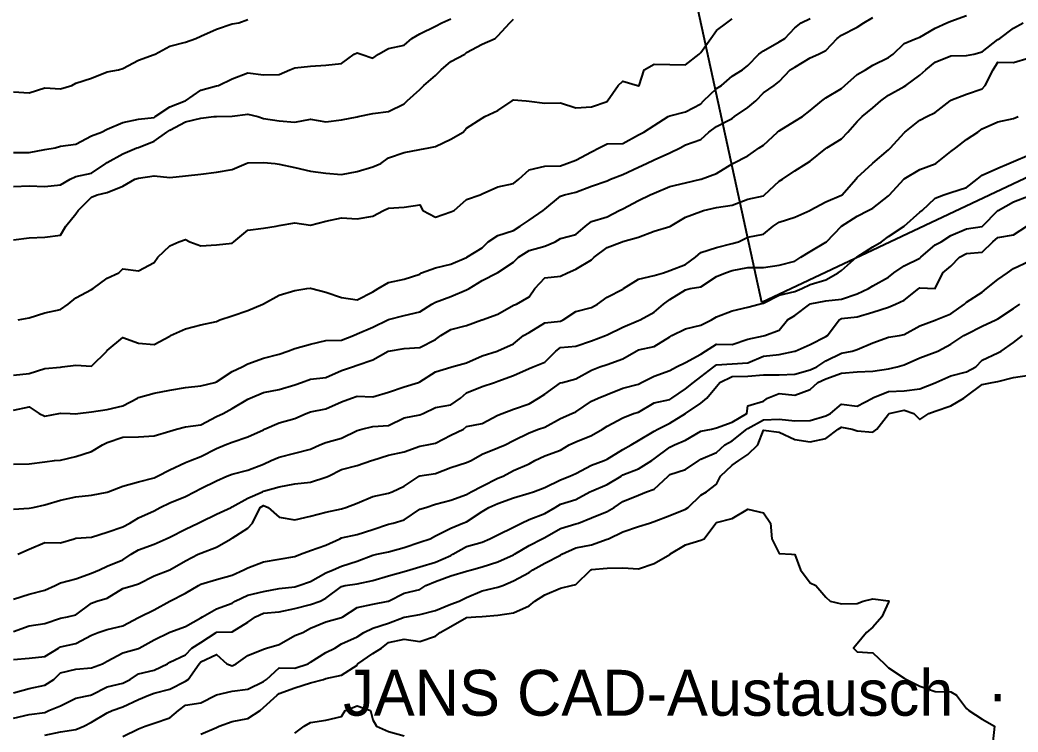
# Model space of a CAD drawing. Header units: metres. Extents: x 2681030 to 2681330, y 1246000 to 1246290.
# Drawn here: x 2681128.96 to 2681160.9, y 1246084.07 to 1246106.84 of the extents above; entities that cross this region are included whole.
import ezdxf

# ---------------------------------------------------------------- set-up
doc = ezdxf.new("R2010")
doc.units = ezdxf.units.M
for name, color, linetype in [('BASIS_HOEHENLINIEN', 8, 'Continuous'), ('BASIS_META', 7, 'Continuous'), ('BASIS_PARZELLE', 7, 'Continuous')]:
    doc.layers.add(name, color=color, linetype=linetype)

msp = doc.modelspace()

# ---------------------------------------------------------------- linework, layer by layer
at = {"layer": 'BASIS_HOEHENLINIEN'}
for points, elevation in [([(2681128.75, 1246094.363), (2681129.25, 1246094.469), (2681129.575, 1246094.25), (2681129.75, 1246094.173), (2681130.204, 1246094.25), (2681130.25, 1246094.261), (2681130.559, 1246094.25), (2681130.75, 1246094.243), (2681130.809, 1246094.25), (2681131.25, 1246094.308), (2681131.75, 1246094.387), (2681132.25, 1246094.5), (2681132.719, 1246094.75), (2681132.75, 1246094.763), (2681133.25, 1246094.905), (2681133.75, 1246095.003), (2681134.25, 1246095.084), (2681134.75, 1246095.138), (2681135.198, 1246095.25), (2681135.25, 1246095.266), (2681135.75, 1246095.599), (2681136.068, 1246095.75), (2681136.25, 1246095.846), (2681136.75, 1246096.026), (2681137.25, 1246096.155), (2681137.526, 1246096.25), (2681137.75, 1246096.33), (2681138.25, 1246096.468), (2681138.75, 1246096.592), (2681139.25, 1246096.604), (2681139.633, 1246096.75), (2681139.75, 1246096.806), (2681140.25, 1246097.019), (2681140.727, 1246097.25), (2681140.75, 1246097.26), (2681141.25, 1246097.389), (2681141.75, 1246097.501), (2681142.137, 1246097.75), (2681142.25, 1246097.817), (2681142.75, 1246097.993), (2681143.25, 1246098.213), (2681143.328, 1246098.25), (2681143.75, 1246098.509), (2681144.224, 1246098.75), (2681144.25, 1246098.763), (2681144.75, 1246099.1), (2681144.914, 1246099.25), (2681145.25, 1246099.466), (2681145.75, 1246099.611), (2681146.089, 1246099.75), (2681146.25, 1246099.848), (2681146.75, 1246099.977), (2681147.051, 1246100.25), (2681147.25, 1246100.399), (2681147.75, 1246100.545), (2681148.132, 1246100.75), (2681148.25, 1246100.798), (2681148.75, 1246101.071), (2681149.123, 1246101.25), (2681149.25, 1246101.297), (2681149.75, 1246101.514), (2681150.25, 1246101.634), (2681150.75, 1246101.748), (2681150.756, 1246101.75), (2681151.25, 1246101.934), (2681151.75, 1246102.239), (2681151.773, 1246102.25), (2681152.25, 1246102.499), (2681152.617, 1246102.75), (2681152.75, 1246102.838), (2681153.198, 1246103.25), (2681153.25, 1246103.296), (2681153.75, 1246103.601), (2681154, 1246103.75), (2681154.25, 1246103.942), (2681154.615, 1246104.25), (2681154.75, 1246104.352), (2681155.25, 1246104.65), (2681155.352, 1246104.75), (2681155.75, 1246105.094), (2681156.02, 1246105.25), (2681156.25, 1246105.392), (2681156.75, 1246105.643), (2681156.899, 1246105.75), (2681157.25, 1246106.092), (2681157.642, 1246106.25), (2681157.75, 1246106.288), (2681158.25, 1246106.579), (2681158.617, 1246106.75), (2681158.75, 1246106.807), (2681159.25, 1246106.987)], 437), ([(2681128.75, 1246095.477), (2681129.25, 1246095.534), (2681129.75, 1246095.697), (2681130.25, 1246095.74), (2681130.306, 1246095.75), (2681130.75, 1246095.805), (2681131.25, 1246095.767), (2681131.733, 1246096.25), (2681131.75, 1246096.265), (2681132.25, 1246096.684), (2681132.75, 1246096.503), (2681133.25, 1246096.466), (2681133.75, 1246096.732), (2681133.779, 1246096.75), (2681134.25, 1246096.963), (2681134.75, 1246097.094), (2681135.25, 1246097.193), (2681135.354, 1246097.25), (2681135.75, 1246097.382), (2681136.25, 1246097.548), (2681136.732, 1246097.75), (2681136.75, 1246097.76), (2681137.25, 1246098.036), (2681137.75, 1246098.191), (2681138.133, 1246098.25), (2681138.25, 1246098.265), (2681138.295, 1246098.25), (2681138.75, 1246098.138), (2681139.25, 1246097.962), (2681139.75, 1246097.895), (2681140.25, 1246098.145), (2681140.425, 1246098.25), (2681140.75, 1246098.446), (2681141.25, 1246098.546), (2681141.75, 1246098.712), (2681141.811, 1246098.75), (2681142.25, 1246098.912), (2681142.75, 1246099.032), (2681143.25, 1246099.246), (2681143.256, 1246099.25), (2681143.75, 1246099.552), (2681143.943, 1246099.75), (2681144.25, 1246099.95), (2681144.75, 1246100.11), (2681144.962, 1246100.25), (2681145.25, 1246100.434), (2681145.696, 1246100.75), (2681145.75, 1246100.788), (2681146.25, 1246101.202), (2681146.385, 1246101.25), (2681146.75, 1246101.333), (2681147.25, 1246101.529), (2681147.75, 1246101.697), (2681147.86, 1246101.75), (2681148.25, 1246101.903), (2681148.75, 1246102.137), (2681149.007, 1246102.25), (2681149.25, 1246102.364), (2681149.75, 1246102.592), (2681150.089, 1246102.75), (2681150.25, 1246102.845), (2681150.75, 1246103.02), (2681150.998, 1246103.25), (2681151.25, 1246103.435), (2681151.75, 1246103.694), (2681151.819, 1246103.75), (2681152.25, 1246104.04), (2681152.511, 1246104.25), (2681152.75, 1246104.513), (2681153.092, 1246104.75), (2681153.25, 1246104.869), (2681153.605, 1246105.25), (2681153.75, 1246105.335), (2681154.25, 1246105.627), (2681154.511, 1246105.75), (2681154.75, 1246105.864), (2681155.113, 1246106.25), (2681155.25, 1246106.356), (2681155.75, 1246106.616), (2681155.967, 1246106.75), (2681156.25, 1246106.918)], 436.5), ([(2681128.75, 1246099.814), (2681129.25, 1246099.872), (2681129.75, 1246099.895), (2681130.25, 1246099.959), (2681130.425, 1246100.25), (2681130.75, 1246100.642), (2681130.82, 1246100.75), (2681131.25, 1246101.178), (2681131.432, 1246101.25), (2681131.75, 1246101.32), (2681132.25, 1246101.526), (2681132.634, 1246101.75), (2681132.75, 1246101.785), (2681133.25, 1246101.853), (2681133.75, 1246101.801), (2681134.25, 1246101.852), (2681134.75, 1246101.91), (2681135.25, 1246101.976), (2681135.75, 1246102.062), (2681136.192, 1246102.25), (2681136.25, 1246102.268), (2681136.75, 1246102.287), (2681137.126, 1246102.25), (2681137.25, 1246102.233), (2681137.75, 1246102.12), (2681138.25, 1246102.003), (2681138.75, 1246101.941), (2681139.25, 1246101.901), (2681139.75, 1246101.997), (2681140.25, 1246102.143), (2681140.505, 1246102.25), (2681140.75, 1246102.435), (2681141.25, 1246102.603), (2681141.75, 1246102.697), (2681142.043, 1246102.75), (2681142.25, 1246102.799), (2681142.75, 1246103.024), (2681143.144, 1246103.25), (2681143.25, 1246103.378), (2681143.75, 1246103.705), (2681143.835, 1246103.75), (2681144.25, 1246103.944), (2681144.707, 1246104.25), (2681144.75, 1246104.283), (2681145.161, 1246104.25), (2681145.25, 1246104.243), (2681145.75, 1246104.18), (2681146.25, 1246104.191), (2681146.75, 1246104.034), (2681147.25, 1246104.064), (2681147.75, 1246104.233), (2681147.761, 1246104.25), (2681148.103, 1246104.75), (2681148.25, 1246104.884), (2681148.717, 1246104.75), (2681148.75, 1246104.738), (2681148.768, 1246104.75), (2681148.936, 1246105.25), (2681149.25, 1246105.426), (2681149.75, 1246105.415), (2681150.25, 1246105.402), (2681150.69, 1246105.75), (2681150.75, 1246105.799), (2681151.066, 1246106.25), (2681151.25, 1246106.506), (2681151.579, 1246106.75), (2681151.75, 1246106.88)], 435.5), ([(2681128.75, 1246102.598), (2681129.25, 1246102.603), (2681129.75, 1246102.694), (2681130.085, 1246102.75), (2681130.25, 1246102.8), (2681130.75, 1246102.866), (2681131.25, 1246103.135), (2681131.565, 1246103.25), (2681131.75, 1246103.349), (2681132.25, 1246103.561), (2681132.75, 1246103.671), (2681133.25, 1246103.725), (2681133.286, 1246103.75), (2681133.75, 1246104.06), (2681134.239, 1246104.25), (2681134.25, 1246104.258), (2681134.75, 1246104.592), (2681135.25, 1246104.737), (2681135.308, 1246104.75), (2681135.75, 1246104.955), (2681136.25, 1246105.152), (2681136.75, 1246105.091), (2681137.25, 1246105.102), (2681137.591, 1246105.25), (2681137.75, 1246105.314), (2681138.25, 1246105.368), (2681138.75, 1246105.396), (2681139.25, 1246105.452), (2681139.651, 1246105.75), (2681139.75, 1246105.789), (2681139.876, 1246105.75), (2681140.25, 1246105.618), (2681140.428, 1246105.75), (2681140.75, 1246105.931), (2681141.25, 1246106.039), (2681141.498, 1246106.25), (2681141.75, 1246106.402), (2681142.25, 1246106.641), (2681142.455, 1246106.75), (2681142.75, 1246106.877)], 434.5), ([(2681128.75, 1246101.515), (2681129.25, 1246101.535), (2681129.75, 1246101.517), (2681130.25, 1246101.563), (2681130.567, 1246101.75), (2681130.75, 1246101.84), (2681131.25, 1246101.942), (2681131.702, 1246102.25), (2681131.75, 1246102.28), (2681132.25, 1246102.564), (2681132.702, 1246102.75), (2681132.75, 1246102.766), (2681133.25, 1246102.96), (2681133.654, 1246103.25), (2681133.75, 1246103.317), (2681134.25, 1246103.58), (2681134.75, 1246103.705), (2681135.162, 1246103.75), (2681135.25, 1246103.758), (2681135.75, 1246103.764), (2681136.25, 1246103.83), (2681136.571, 1246103.75), (2681136.75, 1246103.688), (2681137.25, 1246103.619), (2681137.75, 1246103.573), (2681138.25, 1246103.667), (2681138.75, 1246103.588), (2681139.25, 1246103.65), (2681139.75, 1246103.741), (2681139.783, 1246103.75), (2681140.25, 1246103.848), (2681140.75, 1246103.915), (2681141.25, 1246104.155), (2681141.352, 1246104.25), (2681141.75, 1246104.619), (2681141.886, 1246104.75), (2681142.25, 1246105.062), (2681142.436, 1246105.25), (2681142.75, 1246105.509), (2681143.193, 1246105.75), (2681143.25, 1246105.8), (2681143.75, 1246106.065), (2681144.168, 1246106.25), (2681144.25, 1246106.33), (2681144.638, 1246106.75), (2681144.75, 1246106.87)], 435), ([(2681128.75, 1246104.539), (2681129.25, 1246104.513), (2681129.75, 1246104.675), (2681130.25, 1246104.636), (2681130.614, 1246104.75), (2681130.75, 1246104.817), (2681131.25, 1246104.981), (2681131.75, 1246105.179), (2681132.115, 1246105.25), (2681132.25, 1246105.285), (2681132.75, 1246105.551), (2681133.25, 1246105.733), (2681133.281, 1246105.75), (2681133.75, 1246106.007), (2681134.25, 1246106.136), (2681134.586, 1246106.25), (2681134.75, 1246106.328), (2681135.25, 1246106.543), (2681135.75, 1246106.714), (2681135.961, 1246106.75), (2681136.25, 1246106.853)], 434), ([(2681128.75, 1246092.63), (2681129.25, 1246092.643), (2681129.75, 1246092.706), (2681130.065, 1246092.75), (2681130.25, 1246092.766), (2681130.75, 1246092.878), (2681131.25, 1246093.037), (2681131.596, 1246093.25), (2681131.75, 1246093.327), (2681132.25, 1246093.502), (2681132.75, 1246093.512), (2681133.25, 1246093.538), (2681133.75, 1246093.687), (2681133.967, 1246093.75), (2681134.25, 1246093.829), (2681134.75, 1246093.894), (2681135.25, 1246094.159), (2681135.461, 1246094.25), (2681135.75, 1246094.415), (2681136.25, 1246094.708), (2681136.322, 1246094.75), (2681136.75, 1246094.923), (2681137.25, 1246095.026), (2681137.75, 1246095.175), (2681137.968, 1246095.25), (2681138.25, 1246095.356), (2681138.75, 1246095.41), (2681139.25, 1246095.625), (2681139.604, 1246095.75), (2681139.75, 1246095.799), (2681140.25, 1246095.967), (2681140.744, 1246096.25), (2681140.75, 1246096.253), (2681141.25, 1246096.338), (2681141.75, 1246096.364), (2681142.25, 1246096.62), (2681142.427, 1246096.75), (2681142.75, 1246096.938), (2681143.25, 1246097.072), (2681143.739, 1246097.25), (2681143.75, 1246097.254), (2681144.25, 1246097.43), (2681144.75, 1246097.716), (2681144.848, 1246097.75), (2681145.25, 1246097.985), (2681145.437, 1246098.25), (2681145.75, 1246098.589), (2681146.25, 1246098.652), (2681146.482, 1246098.75), (2681146.75, 1246098.875), (2681147.25, 1246099.17), (2681147.334, 1246099.25), (2681147.75, 1246099.559), (2681148.226, 1246099.75), (2681148.25, 1246099.758), (2681148.75, 1246099.893), (2681149.25, 1246100.086), (2681149.75, 1246100.231), (2681149.777, 1246100.25), (2681150.25, 1246100.539), (2681150.75, 1246100.72), (2681150.832, 1246100.75), (2681151.25, 1246100.842), (2681151.75, 1246100.918), (2681152.25, 1246101.113), (2681152.75, 1246101.22), (2681152.786, 1246101.25), (2681153.25, 1246101.688), (2681153.357, 1246101.75), (2681153.75, 1246102.014), (2681154.129, 1246102.25), (2681154.25, 1246102.328), (2681154.75, 1246102.731), (2681154.78, 1246102.75), (2681155.25, 1246103.035), (2681155.45, 1246103.25), (2681155.75, 1246103.594), (2681155.909, 1246103.75), (2681156.25, 1246104.033), (2681156.505, 1246104.25), (2681156.75, 1246104.437), (2681157.25, 1246104.709), (2681157.309, 1246104.75), (2681157.75, 1246105.079), (2681157.943, 1246105.25), (2681158.25, 1246105.49), (2681158.75, 1246105.695), (2681159.25, 1246105.704), (2681159.484, 1246105.75), (2681159.75, 1246105.821), (2681160.25, 1246106.212), (2681160.31, 1246106.25), (2681160.75, 1246106.576), (2681161.065, 1246106.75)], 437.5), ([(2681128.903, 1246097.25), (2681129.25, 1246097.319), (2681129.75, 1246097.479), (2681130.25, 1246097.576), (2681130.496, 1246097.75), (2681130.75, 1246097.953), (2681131.25, 1246098.219), (2681131.303, 1246098.25), (2681131.75, 1246098.583), (2681132.118, 1246098.75), (2681132.25, 1246098.877), (2681132.75, 1246098.821), (2681133.25, 1246099.082), (2681133.364, 1246099.25), (2681133.75, 1246099.617), (2681134.045, 1246099.75), (2681134.25, 1246099.815), (2681134.396, 1246099.75), (2681134.75, 1246099.622), (2681135.25, 1246099.644), (2681135.75, 1246099.705), (2681135.802, 1246099.75), (2681136.25, 1246100.123), (2681136.75, 1246100.183), (2681137.161, 1246100.25), (2681137.25, 1246100.264), (2681137.75, 1246100.352), (2681138.25, 1246100.28), (2681138.75, 1246100.408), (2681139.25, 1246100.516), (2681139.75, 1246100.485), (2681140.25, 1246100.563), (2681140.588, 1246100.75), (2681140.75, 1246100.818), (2681141.25, 1246100.855), (2681141.75, 1246100.932), (2681141.845, 1246100.75), (2681142.25, 1246100.533), (2681142.75, 1246100.7), (2681142.848, 1246100.75), (2681143.25, 1246101.101), (2681143.683, 1246101.25), (2681143.75, 1246101.279), (2681144.25, 1246101.508), (2681144.75, 1246101.616), (2681144.923, 1246101.75), (2681145.25, 1246102.043), (2681145.75, 1246102.163), (2681146.25, 1246102.179), (2681146.458, 1246102.25), (2681146.75, 1246102.362), (2681147.25, 1246102.626), (2681147.489, 1246102.75), (2681147.75, 1246102.877), (2681148.25, 1246102.888), (2681148.75, 1246103.163), (2681148.926, 1246103.25), (2681149.25, 1246103.468), (2681149.705, 1246103.75), (2681149.75, 1246103.771), (2681150.25, 1246103.9), (2681150.75, 1246104.16), (2681150.829, 1246104.25), (2681151.25, 1246104.648), (2681151.403, 1246104.75), (2681151.75, 1246105.041), (2681152.075, 1246105.25), (2681152.25, 1246105.385), (2681152.598, 1246105.75), (2681152.75, 1246105.854), (2681153.25, 1246106.143), (2681153.436, 1246106.25), (2681153.75, 1246106.589), (2681153.959, 1246106.75), (2681154.25, 1246106.886)], 436), ([(2681128.75, 1246091.194), (2681129.25, 1246091.225), (2681129.376, 1246091.25), (2681129.75, 1246091.338), (2681130.25, 1246091.484), (2681130.75, 1246091.587), (2681131.25, 1246091.647), (2681131.75, 1246091.737), (2681131.782, 1246091.75), (2681132.25, 1246091.928), (2681132.75, 1246092.07), (2681133.25, 1246092.198), (2681133.36, 1246092.25), (2681133.75, 1246092.451), (2681134.25, 1246092.685), (2681134.418, 1246092.75), (2681134.75, 1246092.875), (2681135.25, 1246093.139), (2681135.523, 1246093.25), (2681135.75, 1246093.338), (2681136.25, 1246093.512), (2681136.75, 1246093.732), (2681136.786, 1246093.75), (2681137.25, 1246093.957), (2681137.75, 1246094.098), (2681138.116, 1246094.25), (2681138.25, 1246094.303), (2681138.75, 1246094.4), (2681139.25, 1246094.63), (2681139.568, 1246094.75), (2681139.75, 1246094.81), (2681140.25, 1246094.791), (2681140.75, 1246094.932), (2681141.25, 1246095.103), (2681141.709, 1246095.25), (2681141.75, 1246095.263), (2681142.25, 1246095.582), (2681142.75, 1246095.741), (2681142.778, 1246095.75), (2681143.25, 1246095.873), (2681143.75, 1246096.095), (2681144.229, 1246096.25), (2681144.25, 1246096.259), (2681144.75, 1246096.485), (2681145.066, 1246096.75), (2681145.25, 1246096.848), (2681145.75, 1246097.158), (2681146.25, 1246097.209), (2681146.345, 1246097.25), (2681146.75, 1246097.516), (2681147.25, 1246097.645), (2681147.443, 1246097.75), (2681147.75, 1246097.974), (2681148.25, 1246098.233), (2681148.269, 1246098.25), (2681148.75, 1246098.546), (2681149.25, 1246098.667), (2681149.546, 1246098.75), (2681149.75, 1246098.827), (2681150.25, 1246099.024), (2681150.579, 1246099.25), (2681150.75, 1246099.404), (2681151.25, 1246099.568), (2681151.75, 1246099.688), (2681151.952, 1246099.75), (2681152.25, 1246099.896), (2681152.75, 1246099.99), (2681153.065, 1246100.25), (2681153.25, 1246100.369), (2681153.75, 1246100.53), (2681154.233, 1246100.75), (2681154.25, 1246100.758), (2681154.75, 1246101.029), (2681155.25, 1246101.234), (2681155.27, 1246101.25), (2681155.711, 1246101.75), (2681155.75, 1246101.8), (2681156.24, 1246102.25), (2681156.25, 1246102.258), (2681156.75, 1246102.686), (2681156.815, 1246102.75), (2681157.25, 1246103.227), (2681157.272, 1246103.25), (2681157.75, 1246103.633), (2681157.98, 1246103.75), (2681158.25, 1246103.886), (2681158.722, 1246104.25), (2681158.75, 1246104.271), (2681159.25, 1246104.464), (2681159.75, 1246104.642), (2681159.85, 1246104.75), (2681160.1, 1246105.25), (2681160.25, 1246105.489), (2681160.75, 1246105.478), (2681161.25, 1246105.625)], 438), ([(2681128.887, 1246089.75), (2681129.25, 1246089.916), (2681129.75, 1246090.125), (2681130.25, 1246090.115), (2681130.694, 1246090.25), (2681130.75, 1246090.267), (2681131.25, 1246090.299), (2681131.75, 1246090.458), (2681132.25, 1246090.631), (2681132.474, 1246090.75), (2681132.75, 1246090.916), (2681133.25, 1246091.146), (2681133.444, 1246091.25), (2681133.75, 1246091.395), (2681134.25, 1246091.597), (2681134.538, 1246091.75), (2681134.75, 1246091.857), (2681135.25, 1246092.098), (2681135.577, 1246092.25), (2681135.75, 1246092.313), (2681136.25, 1246092.438), (2681136.75, 1246092.634), (2681136.995, 1246092.75), (2681137.25, 1246092.858), (2681137.75, 1246092.99), (2681138.25, 1246093.111), (2681138.558, 1246093.25), (2681138.75, 1246093.326), (2681139.25, 1246093.464), (2681139.75, 1246093.706), (2681139.897, 1246093.75), (2681140.25, 1246093.838), (2681140.75, 1246093.868), (2681141.25, 1246094.113), (2681141.75, 1246094.21), (2681141.863, 1246094.25), (2681142.25, 1246094.443), (2681142.75, 1246094.534), (2681143.058, 1246094.75), (2681143.25, 1246094.914), (2681143.75, 1246095.114), (2681144.148, 1246095.25), (2681144.25, 1246095.287), (2681144.75, 1246095.471), (2681145.25, 1246095.698), (2681145.376, 1246095.75), (2681145.75, 1246095.9), (2681146.11, 1246096.25), (2681146.25, 1246096.365), (2681146.75, 1246096.404), (2681147.25, 1246096.575), (2681147.695, 1246096.75), (2681147.75, 1246096.772), (2681148.25, 1246097.011), (2681148.75, 1246097.231), (2681148.804, 1246097.25), (2681149.25, 1246097.494), (2681149.548, 1246097.75), (2681149.75, 1246097.902), (2681150.25, 1246098.215), (2681150.408, 1246098.25), (2681150.75, 1246098.306), (2681151.25, 1246098.636), (2681151.534, 1246098.75), (2681151.75, 1246098.833), (2681152.25, 1246098.924), (2681152.75, 1246098.921), (2681153.25, 1246098.997), (2681153.75, 1246099.129), (2681153.943, 1246099.25), (2681154.25, 1246099.431), (2681154.75, 1246099.735), (2681154.763, 1246099.75), (2681155.25, 1246100.25), (2681155.25, 1246100.25), (2681155.75, 1246100.564), (2681156.105, 1246100.75), (2681156.25, 1246100.826), (2681156.75, 1246101.22), (2681156.782, 1246101.25), (2681157.239, 1246101.75), (2681157.25, 1246101.757), (2681157.75, 1246102.055), (2681158.25, 1246102.24), (2681158.265, 1246102.25), (2681158.75, 1246102.632), (2681158.91, 1246102.75), (2681159.25, 1246103.014), (2681159.615, 1246103.25), (2681159.75, 1246103.357), (2681160.25, 1246103.586), (2681160.75, 1246103.689), (2681160.905, 1246103.75)], 438.5), ([(2681128.75, 1246088.315), (2681129.25, 1246088.472), (2681129.75, 1246088.599), (2681130.082, 1246088.75), (2681130.25, 1246088.838), (2681130.75, 1246088.962), (2681131.25, 1246089.151), (2681131.5, 1246089.25), (2681131.75, 1246089.368), (2681132.25, 1246089.57), (2681132.517, 1246089.75), (2681132.75, 1246089.892), (2681133.25, 1246090.076), (2681133.635, 1246090.25), (2681133.75, 1246090.3), (2681134.25, 1246090.555), (2681134.657, 1246090.75), (2681134.75, 1246090.791), (2681135.25, 1246091.031), (2681135.712, 1246091.25), (2681135.75, 1246091.265), (2681136.25, 1246091.543), (2681136.722, 1246091.75), (2681136.75, 1246091.766), (2681137.25, 1246091.91), (2681137.75, 1246092.008), (2681138.25, 1246092.054), (2681138.75, 1246092.217), (2681138.827, 1246092.25), (2681139.25, 1246092.458), (2681139.75, 1246092.587), (2681140.207, 1246092.75), (2681140.25, 1246092.765), (2681140.75, 1246092.921), (2681141.25, 1246093.023), (2681141.75, 1246093.205), (2681141.99, 1246093.25), (2681142.25, 1246093.308), (2681142.75, 1246093.559), (2681143.152, 1246093.75), (2681143.25, 1246093.838), (2681143.75, 1246093.932), (2681144.25, 1246094.2), (2681144.393, 1246094.25), (2681144.75, 1246094.392), (2681145.25, 1246094.56), (2681145.554, 1246094.75), (2681145.75, 1246094.877), (2681146.25, 1246095.232), (2681146.323, 1246095.25), (2681146.75, 1246095.363), (2681147.25, 1246095.639), (2681147.511, 1246095.75), (2681147.75, 1246095.822), (2681148.25, 1246096.002), (2681148.675, 1246096.25), (2681148.75, 1246096.29), (2681149.25, 1246096.398), (2681149.75, 1246096.708), (2681149.814, 1246096.75), (2681150.25, 1246096.965), (2681150.75, 1246097.077), (2681151.082, 1246097.25), (2681151.25, 1246097.343), (2681151.75, 1246097.533), (2681152.25, 1246097.654), (2681152.609, 1246097.75), (2681152.75, 1246097.782), (2681153.25, 1246098.036), (2681153.75, 1246098.154), (2681153.975, 1246098.25), (2681154.25, 1246098.38), (2681154.75, 1246098.53), (2681155.146, 1246098.75), (2681155.25, 1246098.828), (2681155.727, 1246099.25), (2681155.75, 1246099.267), (2681156.25, 1246099.59), (2681156.528, 1246099.75), (2681156.75, 1246099.917), (2681157.25, 1246100.245), (2681157.257, 1246100.25), (2681157.75, 1246100.693), (2681157.833, 1246100.75), (2681158.25, 1246101.146), (2681158.521, 1246101.25), (2681158.75, 1246101.327), (2681159.25, 1246101.482), (2681159.585, 1246101.75), (2681159.75, 1246101.878), (2681160.25, 1246102.099), (2681160.604, 1246102.25), (2681160.75, 1246102.312), (2681161.25, 1246102.527)], 439), ([(2681128.75, 1246087.278), (2681129.25, 1246087.467), (2681129.75, 1246087.538), (2681130.25, 1246087.707), (2681130.477, 1246087.75), (2681130.75, 1246087.817), (2681131.25, 1246088.191), (2681131.414, 1246088.25), (2681131.75, 1246088.353), (2681132.25, 1246088.655), (2681132.575, 1246088.75), (2681132.75, 1246088.81), (2681133.25, 1246089.058), (2681133.749, 1246089.25), (2681133.75, 1246089.25), (2681134.25, 1246089.537), (2681134.662, 1246089.75), (2681134.75, 1246089.792), (2681135.25, 1246089.98), (2681135.718, 1246090.25), (2681135.75, 1246090.263), (2681136.25, 1246090.588), (2681136.403, 1246090.75), (2681136.644, 1246091.25), (2681136.75, 1246091.307), (2681136.896, 1246091.25), (2681137.25, 1246090.937), (2681137.75, 1246090.852), (2681138.25, 1246090.971), (2681138.75, 1246091.095), (2681139.25, 1246091.208), (2681139.383, 1246091.25), (2681139.75, 1246091.383), (2681140.25, 1246091.603), (2681140.75, 1246091.711), (2681140.872, 1246091.75), (2681141.25, 1246091.931), (2681141.729, 1246092.25), (2681141.75, 1246092.26), (2681142.25, 1246092.332), (2681142.75, 1246092.528), (2681143.25, 1246092.682), (2681143.393, 1246092.75), (2681143.75, 1246092.953), (2681144.25, 1246093.154), (2681144.487, 1246093.25), (2681144.75, 1246093.387), (2681145.25, 1246093.639), (2681145.555, 1246093.75), (2681145.75, 1246093.818), (2681146.25, 1246094.09), (2681146.619, 1246094.25), (2681146.75, 1246094.304), (2681147.25, 1246094.644), (2681147.461, 1246094.75), (2681147.75, 1246094.857), (2681148.25, 1246095.067), (2681148.75, 1246095.191), (2681148.852, 1246095.25), (2681149.25, 1246095.451), (2681149.75, 1246095.632), (2681149.968, 1246095.75), (2681150.25, 1246095.887), (2681150.75, 1246096.154), (2681150.899, 1246096.25), (2681151.25, 1246096.473), (2681151.75, 1246096.466), (2681152.25, 1246096.636), (2681152.75, 1246096.742), (2681152.799, 1246096.75), (2681153.25, 1246096.92), (2681153.517, 1246097.25), (2681153.75, 1246097.394), (2681154.23, 1246097.75), (2681154.25, 1246097.762), (2681154.75, 1246097.855), (2681155.25, 1246097.908), (2681155.75, 1246098.087), (2681156.115, 1246098.25), (2681156.25, 1246098.341), (2681156.75, 1246098.62), (2681156.917, 1246098.75), (2681157.25, 1246098.975), (2681157.75, 1246099.227), (2681157.782, 1246099.25), (2681158.25, 1246099.644), (2681158.438, 1246099.75), (2681158.75, 1246099.952), (2681159.25, 1246100.157), (2681159.75, 1246100.239), (2681159.764, 1246100.25), (2681160.25, 1246100.744), (2681160.264, 1246100.75), (2681160.75, 1246101.029), (2681161.25, 1246101.212)], 439.5), ([(2681128.75, 1246086.384), (2681129.25, 1246086.424), (2681129.75, 1246086.482), (2681130.188, 1246086.75), (2681130.25, 1246086.786), (2681130.75, 1246086.893), (2681131.25, 1246087.166), (2681131.461, 1246087.25), (2681131.75, 1246087.347), (2681132.25, 1246087.465), (2681132.75, 1246087.729), (2681132.792, 1246087.75), (2681133.25, 1246087.97), (2681133.75, 1246088.247), (2681133.755, 1246088.25), (2681134.25, 1246088.507), (2681134.669, 1246088.75), (2681134.75, 1246088.794), (2681135.25, 1246088.944), (2681135.75, 1246089.088), (2681136.126, 1246089.25), (2681136.25, 1246089.313), (2681136.75, 1246089.508), (2681137.25, 1246089.591), (2681137.75, 1246089.685), (2681137.939, 1246089.75), (2681138.25, 1246089.874), (2681138.75, 1246090.046), (2681139.196, 1246090.25), (2681139.25, 1246090.277), (2681139.75, 1246090.379), (2681140.25, 1246090.549), (2681140.75, 1246090.714), (2681140.901, 1246090.75), (2681141.25, 1246090.85), (2681141.75, 1246091.193), (2681141.946, 1246091.25), (2681142.25, 1246091.355), (2681142.75, 1246091.485), (2681143.25, 1246091.659), (2681143.394, 1246091.75), (2681143.75, 1246091.926), (2681144.25, 1246092.182), (2681144.42, 1246092.25), (2681144.75, 1246092.429), (2681145.25, 1246092.649), (2681145.431, 1246092.75), (2681145.75, 1246092.899), (2681146.25, 1246093.086), (2681146.528, 1246093.25), (2681146.75, 1246093.348), (2681147.25, 1246093.55), (2681147.598, 1246093.75), (2681147.75, 1246093.849), (2681148.25, 1246094.114), (2681148.59, 1246094.25), (2681148.75, 1246094.298), (2681149.25, 1246094.594), (2681149.75, 1246094.703), (2681149.819, 1246094.75), (2681150.25, 1246095.042), (2681150.506, 1246095.25), (2681150.75, 1246095.426), (2681151.166, 1246095.75), (2681151.25, 1246095.809), (2681151.75, 1246095.839), (2681152.25, 1246095.879), (2681152.75, 1246096.087), (2681153.25, 1246096.138), (2681153.75, 1246096.244), (2681153.77, 1246096.25), (2681154.25, 1246096.458), (2681154.75, 1246096.72), (2681154.799, 1246096.75), (2681155.178, 1246097.25), (2681155.25, 1246097.288), (2681155.75, 1246097.344), (2681156.25, 1246097.495), (2681156.75, 1246097.655), (2681156.971, 1246097.75), (2681157.25, 1246097.878), (2681157.724, 1246098.25), (2681157.75, 1246098.273), (2681158.25, 1246098.256), (2681158.49, 1246098.75), (2681158.75, 1246098.972), (2681159.024, 1246099.25), (2681159.25, 1246099.368), (2681159.75, 1246099.41), (2681160.095, 1246099.75), (2681160.25, 1246099.886), (2681160.75, 1246099.972), (2681161.181, 1246100.25)], 440), ([(2681128.75, 1246085.318), (2681129.25, 1246085.46), (2681129.75, 1246085.565), (2681130.044, 1246085.75), (2681130.25, 1246085.956), (2681130.75, 1246086.081), (2681131.25, 1246086.122), (2681131.597, 1246086.25), (2681131.75, 1246086.329), (2681132.25, 1246086.599), (2681132.75, 1246086.74), (2681132.771, 1246086.75), (2681133.25, 1246087.011), (2681133.729, 1246087.25), (2681133.75, 1246087.261), (2681134.25, 1246087.44), (2681134.75, 1246087.724), (2681134.799, 1246087.75), (2681135.25, 1246088.003), (2681135.75, 1246088.193), (2681135.839, 1246088.25), (2681136.25, 1246088.442), (2681136.75, 1246088.561), (2681137.25, 1246088.653), (2681137.75, 1246088.714), (2681137.876, 1246088.75), (2681138.25, 1246088.883), (2681138.75, 1246089.157), (2681138.979, 1246089.25), (2681139.25, 1246089.369), (2681139.75, 1246089.533), (2681140.25, 1246089.721), (2681140.381, 1246089.75), (2681140.75, 1246089.826), (2681141.25, 1246089.971), (2681141.75, 1246090.136), (2681142.08, 1246090.25), (2681142.25, 1246090.342), (2681142.75, 1246090.583), (2681143.128, 1246090.75), (2681143.25, 1246090.788), (2681143.75, 1246091.125), (2681143.96, 1246091.25), (2681144.25, 1246091.371), (2681144.75, 1246091.56), (2681145.25, 1246091.705), (2681145.396, 1246091.75), (2681145.75, 1246091.883), (2681146.25, 1246092.131), (2681146.559, 1246092.25), (2681146.75, 1246092.336), (2681147.25, 1246092.605), (2681147.653, 1246092.75), (2681147.75, 1246092.792), (2681148.25, 1246093.105), (2681148.519, 1246093.25), (2681148.75, 1246093.394), (2681149.25, 1246093.684), (2681149.369, 1246093.75), (2681149.75, 1246093.942), (2681150.25, 1246094.249), (2681150.251, 1246094.25), (2681150.75, 1246094.587), (2681150.936, 1246094.75), (2681151.25, 1246095.123), (2681151.359, 1246095.25), (2681151.75, 1246095.433), (2681152.25, 1246095.447), (2681152.75, 1246095.492), (2681153.25, 1246095.49), (2681153.75, 1246095.511), (2681154.25, 1246095.653), (2681154.461, 1246095.75), (2681154.75, 1246095.935), (2681155.25, 1246096.187), (2681155.589, 1246096.25), (2681155.75, 1246096.304), (2681156.25, 1246096.519), (2681156.75, 1246096.694), (2681157.101, 1246096.75), (2681157.25, 1246096.777), (2681157.75, 1246097.061), (2681158.25, 1246097.244), (2681158.264, 1246097.25), (2681158.75, 1246097.438), (2681159.182, 1246097.75), (2681159.25, 1246097.812), (2681159.75, 1246098.14), (2681159.883, 1246098.25), (2681160.25, 1246098.538), (2681160.56, 1246098.75), (2681160.75, 1246098.887), (2681161.25, 1246099.123)], 440.5), ([(2681128.75, 1246084.508), (2681129.25, 1246084.627), (2681129.75, 1246084.694), (2681129.881, 1246084.75), (2681130.25, 1246084.905), (2681130.75, 1246085.149), (2681131.215, 1246085.25), (2681131.25, 1246085.256), (2681131.75, 1246085.509), (2681132.25, 1246085.632), (2681132.488, 1246085.75), (2681132.75, 1246085.927), (2681133.25, 1246086.047), (2681133.677, 1246086.25), (2681133.75, 1246086.297), (2681134.25, 1246086.54), (2681134.453, 1246086.75), (2681134.75, 1246086.934), (2681135.239, 1246087.25), (2681135.25, 1246087.257), (2681135.75, 1246087.27), (2681136.25, 1246087.581), (2681136.491, 1246087.75), (2681136.75, 1246087.871), (2681137.25, 1246087.907), (2681137.75, 1246088.014), (2681138.25, 1246088.142), (2681138.559, 1246088.25), (2681138.75, 1246088.346), (2681139.25, 1246088.717), (2681139.367, 1246088.75), (2681139.75, 1246088.811), (2681140.25, 1246088.91), (2681140.75, 1246089.062), (2681141.25, 1246089.201), (2681141.438, 1246089.25), (2681141.75, 1246089.351), (2681142.25, 1246089.504), (2681142.75, 1246089.711), (2681142.807, 1246089.75), (2681143.25, 1246090.003), (2681143.75, 1246090.139), (2681143.995, 1246090.25), (2681144.25, 1246090.373), (2681144.75, 1246090.622), (2681145.011, 1246090.75), (2681145.25, 1246090.863), (2681145.75, 1246091.061), (2681146.084, 1246091.25), (2681146.25, 1246091.351), (2681146.75, 1246091.506), (2681147.194, 1246091.75), (2681147.25, 1246091.775), (2681147.75, 1246091.983), (2681148.197, 1246092.25), (2681148.25, 1246092.288), (2681148.75, 1246092.484), (2681149.175, 1246092.75), (2681149.25, 1246092.809), (2681149.75, 1246093.177), (2681149.905, 1246093.25), (2681150.25, 1246093.4), (2681150.75, 1246093.685), (2681151.084, 1246093.75), (2681151.25, 1246093.795), (2681151.75, 1246093.975), (2681152.222, 1246094.25), (2681152.25, 1246094.496), (2681152.75, 1246094.645), (2681152.883, 1246094.75), (2681153.25, 1246094.889), (2681153.75, 1246094.843), (2681154.25, 1246095.021), (2681154.492, 1246095.25), (2681154.75, 1246095.361), (2681155.25, 1246095.543), (2681155.75, 1246095.59), (2681156.25, 1246095.612), (2681156.75, 1246095.682), (2681157.032, 1246095.75), (2681157.25, 1246095.808), (2681157.75, 1246096.034), (2681158.25, 1246096.213), (2681158.327, 1246096.25), (2681158.75, 1246096.474), (2681159.165, 1246096.75), (2681159.25, 1246096.797), (2681159.75, 1246097.046), (2681160.186, 1246097.25), (2681160.25, 1246097.283), (2681160.75, 1246097.615), (2681160.95, 1246097.75)], 441), ([(2681129.75, 1246083.97), (2681130.25, 1246084.069), (2681130.75, 1246084.144), (2681131.001, 1246084.25), (2681131.25, 1246084.38), (2681131.75, 1246084.679), (2681131.906, 1246084.75), (2681132.25, 1246084.874), (2681132.75, 1246085.108), (2681133.081, 1246085.25), (2681133.25, 1246085.314), (2681133.75, 1246085.432), (2681134.25, 1246085.693), (2681134.345, 1246085.75), (2681134.693, 1246086.25), (2681134.75, 1246086.308), (2681135.25, 1246086.543), (2681135.578, 1246086.25), (2681135.75, 1246086.181), (2681135.871, 1246086.25), (2681136.25, 1246086.512), (2681136.75, 1246086.717), (2681136.847, 1246086.75), (2681137.25, 1246086.87), (2681137.75, 1246087.15), (2681138.004, 1246087.25), (2681138.25, 1246087.391), (2681138.75, 1246087.594), (2681139.25, 1246087.732), (2681139.286, 1246087.75), (2681139.75, 1246088.044), (2681140.25, 1246088.153), (2681140.74, 1246088.25), (2681140.75, 1246088.252), (2681141.25, 1246088.506), (2681141.75, 1246088.621), (2681141.946, 1246088.75), (2681142.25, 1246088.881), (2681142.75, 1246089.058), (2681143.25, 1246089.208), (2681143.412, 1246089.25), (2681143.75, 1246089.348), (2681144.25, 1246089.506), (2681144.75, 1246089.735), (2681144.778, 1246089.75), (2681145.25, 1246090.031), (2681145.664, 1246090.25), (2681145.75, 1246090.292), (2681146.25, 1246090.571), (2681146.75, 1246090.721), (2681146.834, 1246090.75), (2681147.25, 1246090.913), (2681147.75, 1246091.117), (2681147.97, 1246091.25), (2681148.25, 1246091.441), (2681148.75, 1246091.638), (2681149.009, 1246091.75), (2681149.25, 1246091.831), (2681149.697, 1246092.25), (2681149.75, 1246092.302), (2681150.25, 1246092.463), (2681150.682, 1246092.75), (2681150.75, 1246092.798), (2681151.25, 1246093.002), (2681151.518, 1246093.25), (2681151.75, 1246093.383), (2681152.216, 1246093.75), (2681152.25, 1246093.775), (2681152.75, 1246094.047), (2681153.25, 1246094.07), (2681153.75, 1246094.022), (2681154.25, 1246094.031), (2681154.75, 1246094.182), (2681154.898, 1246094.25), (2681155.25, 1246094.552), (2681155.75, 1246094.492), (2681156.241, 1246094.75), (2681156.25, 1246094.754), (2681156.75, 1246094.953), (2681157.25, 1246094.981), (2681157.75, 1246095.042), (2681158.25, 1246095.238), (2681158.269, 1246095.25), (2681158.75, 1246095.457), (2681159.25, 1246095.582), (2681159.541, 1246095.75), (2681159.75, 1246095.959), (2681160.25, 1246096.2), (2681160.352, 1246096.25), (2681160.75, 1246096.523), (2681161.045, 1246096.75)], 441.5), ([(2681132.25, 1246083.922), (2681132.75, 1246084.173), (2681132.959, 1246084.25), (2681133.25, 1246084.354), (2681133.75, 1246084.524), (2681134.026, 1246084.75), (2681134.25, 1246084.927), (2681134.75, 1246085.005), (2681135.226, 1246085.25), (2681135.25, 1246085.258), (2681135.75, 1246085.376), (2681136.25, 1246085.44), (2681136.75, 1246085.677), (2681136.842, 1246085.75), (2681137.25, 1246086.121), (2681137.75, 1246086.112), (2681138.18, 1246086.25), (2681138.25, 1246086.298), (2681138.75, 1246086.609), (2681139.035, 1246086.75), (2681139.25, 1246086.89), (2681139.75, 1246087.112), (2681139.96, 1246087.25), (2681140.25, 1246087.391), (2681140.75, 1246087.545), (2681141.25, 1246087.735), (2681141.325, 1246087.75), (2681141.75, 1246087.824), (2681142.25, 1246087.954), (2681142.75, 1246088.154), (2681143.012, 1246088.25), (2681143.25, 1246088.371), (2681143.75, 1246088.584), (2681144.25, 1246088.695), (2681144.413, 1246088.75), (2681144.75, 1246088.906), (2681145.25, 1246089.173), (2681145.374, 1246089.25), (2681145.75, 1246089.463), (2681146.25, 1246089.722), (2681146.294, 1246089.75), (2681146.75, 1246089.962), (2681147.25, 1246090.052), (2681147.75, 1246090.233), (2681147.787, 1246090.25), (2681148.25, 1246090.471), (2681148.75, 1246090.644), (2681149.107, 1246090.75), (2681149.25, 1246090.797), (2681149.75, 1246090.988), (2681150.25, 1246091.199), (2681150.339, 1246091.25), (2681150.75, 1246091.639), (2681150.924, 1246091.75), (2681151.25, 1246091.994), (2681151.38, 1246092.25), (2681151.75, 1246092.604), (2681151.961, 1246092.75), (2681152.25, 1246092.947), (2681152.573, 1246093.25), (2681152.75, 1246093.722), (2681153.25, 1246093.655), (2681153.75, 1246093.42), (2681154.25, 1246093.348), (2681154.75, 1246093.454), (2681155.139, 1246093.75), (2681155.25, 1246093.812), (2681155.585, 1246093.75), (2681155.75, 1246093.702), (2681156.25, 1246093.657), (2681156.373, 1246093.75), (2681156.75, 1246094.237), (2681156.773, 1246094.25), (2681157.25, 1246094.36), (2681157.561, 1246094.25), (2681157.75, 1246094.066), (2681158.044, 1246094.25), (2681158.25, 1246094.325), (2681158.75, 1246094.502), (2681159.164, 1246094.75), (2681159.25, 1246094.806), (2681159.75, 1246095.178), (2681160.073, 1246095.25), (2681160.25, 1246095.277), (2681160.75, 1246095.409), (2681161.25, 1246095.482)], 442), ([(2681134.75, 1246083.999), (2681135.25, 1246084.208), (2681135.336, 1246084.25), (2681135.75, 1246084.399), (2681136.25, 1246084.497), (2681136.64, 1246084.75), (2681136.75, 1246084.851), (2681137.192, 1246085.25), (2681137.25, 1246085.295), (2681137.75, 1246085.483), (2681138.25, 1246085.635), (2681138.666, 1246085.75), (2681138.75, 1246085.78), (2681139.25, 1246085.883), (2681139.75, 1246086.202), (2681139.773, 1246086.25), (2681140.25, 1246086.574), (2681140.524, 1246086.75), (2681140.75, 1246086.932), (2681141.25, 1246087.041), (2681141.75, 1246086.959), (2681142.25, 1246087.134), (2681142.405, 1246087.25), (2681142.75, 1246087.44), (2681143.25, 1246087.728), (2681143.544, 1246087.75), (2681143.75, 1246087.764), (2681144.25, 1246087.809), (2681144.75, 1246087.878), (2681145.25, 1246088.101), (2681145.434, 1246088.25), (2681145.75, 1246088.45), (2681146.25, 1246088.663), (2681146.606, 1246088.75), (2681146.75, 1246088.784), (2681147.226, 1246089.25), (2681147.25, 1246089.261), (2681147.75, 1246089.309), (2681148.25, 1246089.317), (2681148.75, 1246089.29), (2681149.25, 1246089.457), (2681149.75, 1246089.745), (2681149.755, 1246089.75), (2681150.25, 1246090.054), (2681150.75, 1246090.198), (2681150.85, 1246090.25), (2681151.226, 1246090.75), (2681151.25, 1246090.77), (2681151.75, 1246090.896), (2681152.25, 1246091.191), (2681152.75, 1246091.08), (2681152.977, 1246090.75), (2681153.016, 1246090.25), (2681153.25, 1246089.779), (2681153.65, 1246089.75), (2681153.75, 1246089.74), (2681153.936, 1246089.25), (2681154.25, 1246088.838), (2681154.421, 1246088.75), (2681154.75, 1246088.379), (2681154.889, 1246088.25), (2681155.25, 1246088.17), (2681155.75, 1246088.181), (2681155.945, 1246088.25), (2681156.25, 1246088.328), (2681156.75, 1246088.266), (2681156.774, 1246088.25), (2681156.75, 1246088.216), (2681156.537, 1246087.75), (2681156.25, 1246087.415), (2681156.043, 1246087.25), (2681155.75, 1246086.889), (2681155.627, 1246086.75), (2681155.75, 1246086.63), (2681156.25, 1246086.604), (2681156.624, 1246086.25), (2681156.75, 1246086.12), (2681157.25, 1246085.789), (2681157.327, 1246085.75), (2681157.75, 1246085.532), (2681158.25, 1246085.365), (2681158.75, 1246085.352), (2681158.925, 1246085.25), (2681159.25, 1246084.824), (2681159.321, 1246084.75), (2681159.75, 1246084.482), (2681160.147, 1246084.25), (2681160.088, 1246083.75)], 442.5), ([(2681137.75, 1246084.033), (2681138.051, 1246084.25), (2681138.25, 1246084.376), (2681138.75, 1246084.449), (2681139.25, 1246084.565), (2681139.369, 1246084.75), (2681139.75, 1246084.899), (2681140.173, 1246084.75), (2681140.25, 1246084.458), (2681140.364, 1246084.25), (2681140.75, 1246084.082), (2681141.25, 1246083.942)], 443)]:
    msp.add_lwpolyline(points, dxfattribs=dict(at, elevation=elevation))
at = {"layer": 'BASIS_PARZELLE'}
msp.add_lwpolyline([(2681139.3, 1246159.3), (2681140.3, 1246159.5), (2681141.2, 1246159.6), (2681142.1, 1246159.8), (2681143, 1246159.9), (2681143.9, 1246160.1), (2681144.8, 1246160.2), (2681145.7, 1246160.4), (2681146.6, 1246160.6), (2681147.5, 1246160.8), (2681148.4, 1246161), (2681189.2, 1246169.9), (2681195.1, 1246171.2), (2681205.6, 1246122.8), (2681196.3, 1246118.4), (2681181.6, 1246111.4), (2681166.7, 1246104.4), (2681152.7, 1246097.8), (2681139.3, 1246159.3)], close=True, dxfattribs=at)

# ---------------------------------------------------------------- texts
at = {"layer": 'BASIS_META'}
msp.add_text('JANS CAD-Austausch  ·  260611-GrubenstrWD5381', height=1.468, dxfattribs=at).set_placement((2681139.3, 1246084.588))

doc.saveas('drawing.dxf')
